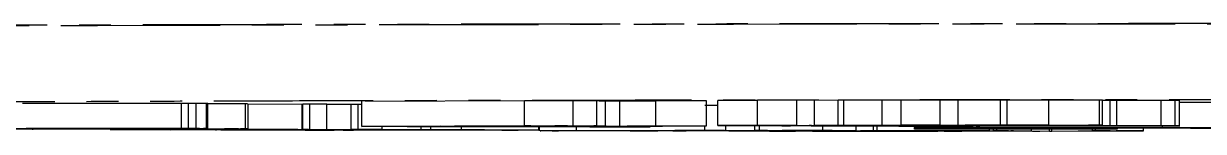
# Model space of a CAD drawing. Header units: millimetres. Extents: x 2371 to 4515, y 843 to 2359.
# Drawn here: x 3161.91 to 3208.97, y 960.72 to 965.02 of the extents above; entities that cross this region are included whole.
import ezdxf

# ---------------------------------------------------------------- set-up
doc = ezdxf.new("R2010")
doc.units = ezdxf.units.MM
doc.linetypes.add('PHANTOM', pattern=[12.7, 6.35, -1.27, 1.27, -1.27, 1.27, -1.27])

msp = doc.modelspace()

# ---------------------------------------------------------------- linework, layer by layer
at = {"color": 7, "linetype": 'PHANTOM', "lineweight": 25}
for p, q in [((3168.214, 961.84), (3160.913, 961.837)), ((3168.214, 960.84), (3168.214, 961.84)), ((3168.792, 961.842), (3168.485, 961.842)), ((3168.485, 960.842), (3168.485, 961.842)), ((3169.202, 961.837), (3168.792, 961.842)), ((3168.792, 960.842), (3168.792, 961.842)), ((3169.258, 961.835), (3169.202, 961.837)), ((3169.202, 960.837), (3169.202, 961.837)), ((3169.26, 960.835), (3169.26, 961.835)), ((3170.762, 960.824), (3170.762, 961.824)), ((3170.865, 960.822), (3170.865, 961.822)), ((3173.029, 961.804), (3170.865, 961.802)), ((3173.029, 960.804), (3173.029, 961.804)), ((3173.322, 961.807), (3173.045, 961.806)), ((3173.045, 960.806), (3173.045, 961.806)), ((3174.008, 961.804), (3173.322, 961.807)), ((3173.322, 961.807), (3173.322, 960.807)), ((3174.008, 960.804), (3174.008, 961.804)), ((3174.984, 961.796), (3174.008, 961.795)), ((3175.262, 961.799), (3174.984, 961.798)), ((3174.984, 960.798), (3174.984, 961.798)), ((3175.407, 961.798), (3175.262, 961.799)), ((3175.262, 960.799), (3175.262, 961.799)), ((3181.897, 961.943), (3175.407, 961.922)), ((3175.407, 960.922), (3175.407, 961.922)), ((3183.829, 961.947), (3181.897, 961.946)), ((3181.897, 960.946), (3181.897, 961.946)), ((3183.829, 960.947), (3183.829, 961.947)), ((3184.782, 961.942), (3183.829, 961.942)), ((3184.782, 960.942), (3184.782, 961.942)), ((3185.701, 961.932), (3185.128, 961.932)), ((3185.128, 960.932), (3185.128, 961.932)), ((3187.129, 961.936), (3185.701, 961.932)), ((3185.701, 960.932), (3185.701, 961.932)), ((3189.156, 961.941), (3187.129, 961.94)), ((3187.129, 960.94), (3187.129, 961.94)), ((3189.156, 960.941), (3189.156, 961.941)), ((3191.19, 961.959), (3189.61, 961.957)), ((3189.61, 960.957), (3189.61, 961.957)), ((3192.752, 961.966), (3191.19, 961.966)), ((3191.19, 960.966), (3191.19, 961.966)), ((3192.752, 960.966), (3192.752, 961.966)), ((3193.466, 961.962), (3192.752, 961.964)), ((3194.401, 961.963), (3193.466, 961.962)), ((3193.466, 960.962), (3193.466, 961.962)), ((3194.632, 961.965), (3194.401, 961.963)), ((3194.401, 960.963), (3194.401, 961.963)), ((3196.155, 961.965), (3194.632, 961.965)), ((3194.632, 960.965), (3194.632, 961.965)), ((3196.915, 961.967), (3196.155, 961.966)), ((3196.155, 960.966), (3196.155, 961.966)), ((3198.479, 961.974), (3196.915, 961.974)), ((3196.915, 960.974), (3196.915, 961.974)), ((3198.479, 960.974), (3198.479, 961.974)), ((3199.193, 961.97), (3198.479, 961.972)), ((3200.886, 961.972), (3199.193, 961.97)), ((3199.193, 960.97), (3199.193, 961.97)), ((3201.14, 961.975), (3200.886, 961.972)), ((3200.886, 960.972), (3200.886, 961.972)), ((3202.805, 961.974), (3201.14, 961.975)), ((3201.14, 960.975), (3201.14, 961.975)), ((3202.805, 960.974), (3202.805, 961.974)), ((3204.944, 961.968), (3204.831, 961.968)), ((3204.831, 960.968), (3204.831, 961.968)), ((3204.944, 960.968), (3204.944, 961.968)), ((3205.25, 961.958), (3204.944, 961.958)), ((3205.52, 961.961), (3205.25, 961.958)), ((3205.25, 960.958), (3205.25, 961.958)), ((3207.284, 961.96), (3205.52, 961.961)), ((3205.52, 960.961), (3205.52, 961.961)), ((3207.284, 960.96), (3207.284, 961.96)), ((3207.854, 960.951), (3207.854, 961.951)), ((3208.019, 960.95), (3208.019, 961.95)), ((3160.913, 960.837), (3168.214, 960.84)), ((3168.36, 960.838), (3161.059, 960.835)), ((3165.359, 960.83), (3165.359, 960.837)), ((3166.316, 960.794), (3165.37, 960.798)), ((3165.37, 960.798), (3165.647, 960.798)), ((3165.647, 960.798), (3165.836, 960.798)), ((3166.593, 960.795), (3166.316, 960.794)), ((3166.404, 960.795), (3166.593, 960.795)), ((3166.418, 960.797), (3173.029, 960.804)), ((3172.802, 960.803), (3166.56, 960.797)), ((3166.593, 960.795), (3166.593, 960.797)), ((3167.759, 960.788), (3172.85, 960.803)), ((3167.759, 960.788), (3167.759, 960.798)), ((3167.901, 960.788), (3167.759, 960.788)), ((3175.16, 960.796), (3167.901, 960.788)), ((3168.541, 960.841), (3168.485, 960.842)), ((3168.485, 960.842), (3168.792, 960.842)), ((3168.792, 960.842), (3169.202, 960.837)), ((3169.202, 960.837), (3169.184, 960.835)), ((3174.008, 960.804), (3169.56, 960.79)), ((3169.56, 960.79), (3169.608, 960.79)), ((3169.608, 960.79), (3175.017, 960.796)), ((3169.608, 960.79), (3169.608, 960.791)), ((3169.759, 960.79), (3169.759, 960.782)), ((3170.103, 960.78), (3169.797, 960.781)), ((3172.372, 960.792), (3172.372, 960.79)), ((3172.85, 960.803), (3172.802, 960.803)), ((3173.045, 960.806), (3173.322, 960.807)), ((3173.187, 960.806), (3173.045, 960.806)), ((3174.833, 960.766), (3173.147, 960.771)), ((3173.147, 960.771), (3173.39, 960.771)), ((3173.322, 960.807), (3174.008, 960.804)), ((3173.39, 960.771), (3173.683, 960.77)), ((3174.297, 960.77), (3179.961, 960.78)), ((3174.784, 960.767), (3175.075, 960.767)), ((3180.44, 960.778), (3174.817, 960.769)), ((3175.075, 960.767), (3174.833, 960.766)), ((3174.984, 960.798), (3175.262, 960.799)), ((3175.173, 960.797), (3174.984, 960.798)), ((3175.01, 960.781), (3175.01, 960.795)), ((3175.017, 960.796), (3175.017, 960.798)), ((3175.075, 960.767), (3175.075, 960.769)), ((3175.262, 960.799), (3176.208, 960.795)), ((3175.407, 960.922), (3182.149, 960.943)), ((3176.275, 960.923), (3175.407, 960.922)), ((3175.93, 960.794), (3175.742, 960.795)), ((3176.208, 960.795), (3175.93, 960.794)), ((3176.208, 960.795), (3176.208, 960.923)), ((3178.548, 960.931), (3177.048, 960.926)), ((3177.212, 960.922), (3177.212, 960.927)), ((3177.212, 960.922), (3177.215, 960.922)), ((3177.215, 960.922), (3177.215, 960.927)), ((3177.556, 960.782), (3179.385, 960.784)), ((3177.711, 960.782), (3177.556, 960.782)), ((3177.772, 960.79), (3177.772, 960.922)), ((3178.152, 960.788), (3178.152, 960.922)), ((3183.179, 960.924), (3178.548, 960.931)), ((3180.518, 960.937), (3179.1, 960.932)), ((3179.1, 960.932), (3183.731, 960.926)), ((3179.385, 960.784), (3179.385, 960.922)), ((3179.385, 960.784), (3182.463, 960.776)), ((3180.099, 960.917), (3181.245, 960.918)), ((3185.149, 960.93), (3180.518, 960.937)), ((3180.633, 960.924), (3180.633, 960.928)), ((3181.186, 960.773), (3180.984, 960.773)), ((3183.829, 960.947), (3181.07, 960.938)), ((3181.07, 960.938), (3184.728, 960.933)), ((3182.463, 960.776), (3181.186, 960.773)), ((3181.194, 960.922), (3181.194, 960.927)), ((3181.245, 960.918), (3181.245, 960.927)), ((3181.245, 960.918), (3183.179, 960.924)), ((3189.156, 960.941), (3181.586, 960.917)), ((3181.897, 960.946), (3183.829, 960.947)), ((3182.149, 960.943), (3181.897, 960.946)), ((3182.463, 960.776), (3182.463, 960.92)), ((3182.477, 960.92), (3182.477, 960.752)), ((3183.097, 960.942), (3183.097, 960.945)), ((3183.097, 960.942), (3184.782, 960.942)), ((3183.731, 960.932), (3183.731, 960.926)), ((3183.731, 960.926), (3185.149, 960.93)), ((3183.958, 960.925), (3183.958, 960.759)), ((3185.128, 960.932), (3185.701, 960.932)), ((3185.701, 960.932), (3187.396, 960.937)), ((3186.105, 960.743), (3186.286, 960.744)), ((3188.163, 960.74), (3186.105, 960.743)), ((3186.286, 960.744), (3186.585, 960.743)), ((3186.908, 960.902), (3186.677, 960.902)), ((3186.908, 960.902), (3186.908, 960.934)), ((3187.129, 960.94), (3189.156, 960.941)), ((3187.396, 960.937), (3187.129, 960.94)), ((3187.211, 960.743), (3191.486, 960.757)), ((3189.869, 960.748), (3187.897, 960.742)), ((3188.043, 960.741), (3188.043, 960.743)), ((3188.043, 960.741), (3188.344, 960.741)), ((3188.344, 960.741), (3188.163, 960.74)), ((3188.344, 960.741), (3188.344, 960.744)), ((3189.082, 960.763), (3189.082, 960.941)), ((3189.61, 960.957), (3192.705, 960.961)), ((3190.471, 960.956), (3189.61, 960.957)), ((3191.197, 960.746), (3189.869, 960.748)), ((3189.918, 960.759), (3189.918, 960.957)), ((3192.171, 960.756), (3190.048, 960.749)), ((3190.048, 960.749), (3191.12, 960.747)), ((3191.081, 960.758), (3191.081, 960.957)), ((3191.081, 960.758), (3191.26, 960.759)), ((3191.337, 960.758), (3191.081, 960.758)), ((3191.12, 960.747), (3191.12, 960.752)), ((3191.19, 960.966), (3192.752, 960.966)), ((3191.26, 960.759), (3191.26, 960.958)), ((3191.26, 960.759), (3193.789, 960.755)), ((3191.668, 960.735), (3191.668, 960.754)), ((3191.668, 960.735), (3191.817, 960.736)), ((3196.336, 960.73), (3191.668, 960.735)), ((3192.461, 960.96), (3191.76, 960.959)), ((3191.817, 960.736), (3191.817, 960.754)), ((3191.817, 960.736), (3192.092, 960.736)), ((3192.161, 960.947), (3192.161, 960.959)), ((3192.161, 960.947), (3192.502, 960.952)), ((3192.369, 960.947), (3192.161, 960.947)), ((3192.752, 960.966), (3192.605, 960.965)), ((3192.605, 960.965), (3193.466, 960.962)), ((3192.703, 960.736), (3196.255, 960.75)), ((3193.395, 960.755), (3192.795, 960.756)), ((3193.33, 960.942), (3205.25, 960.958)), ((3194.187, 960.942), (3193.33, 960.942)), ((3195.298, 960.742), (3193.435, 960.735)), ((3193.453, 960.958), (3193.443, 960.958)), ((3193.466, 960.962), (3194.401, 960.963)), ((3193.647, 960.734), (3193.647, 960.736)), ((3193.647, 960.734), (3194.837, 960.732)), ((3196.201, 960.965), (3193.689, 960.961)), ((3193.689, 960.961), (3194.1, 960.96)), ((3193.789, 960.755), (3193.789, 960.942)), ((3193.944, 960.749), (3194.387, 960.751)), ((3194.1, 960.96), (3194.1, 960.962)), ((3194.401, 960.963), (3194.632, 960.965)), ((3194.596, 960.949), (3202.368, 960.959)), ((3195.459, 960.948), (3194.596, 960.949)), ((3194.632, 960.965), (3196.201, 960.965)), ((3194.837, 960.732), (3194.837, 960.741)), ((3195.121, 960.75), (3195.121, 960.943)), ((3196.623, 960.741), (3195.298, 960.742)), ((3196.987, 960.749), (3195.448, 960.743)), ((3195.448, 960.743), (3196.773, 960.741)), ((3200.154, 960.95), (3195.479, 960.944)), ((3196.217, 960.953), (3195.526, 960.951)), ((3195.812, 960.751), (3195.812, 960.944)), ((3195.812, 960.751), (3195.962, 960.752)), ((3196.041, 960.751), (3195.812, 960.751)), ((3195.962, 960.752), (3195.962, 960.945)), ((3195.962, 960.752), (3200.447, 960.747)), ((3196.155, 960.966), (3198.433, 960.969)), ((3197.015, 960.965), (3196.155, 960.966)), ((3196.201, 960.965), (3196.201, 960.966)), ((3196.255, 960.75), (3196.319, 960.75)), ((3197.806, 960.733), (3196.336, 960.73)), ((3204.287, 960.961), (3196.751, 960.95)), ((3196.773, 960.741), (3196.773, 960.748)), ((3196.82, 960.934), (3196.82, 960.946)), ((3197.028, 960.934), (3196.82, 960.934)), ((3196.823, 960.737), (3196.924, 960.738)), ((3197.097, 960.737), (3196.823, 960.737)), ((3196.89, 960.96), (3196.89, 960.965)), ((3196.915, 960.974), (3198.479, 960.974)), ((3198.563, 960.743), (3197.097, 960.737)), ((3197.29, 960.729), (3197.29, 960.732)), ((3199.216, 960.727), (3197.29, 960.729)), ((3197.29, 960.729), (3197.407, 960.729)), ((3197.407, 960.729), (3197.407, 960.732)), ((3197.407, 960.729), (3197.792, 960.729)), ((3197.456, 960.947), (3197.456, 960.883)), ((3197.456, 960.881), (3197.456, 960.883)), ((3197.456, 960.883), (3207.345, 960.883)), ((3198.496, 960.881), (3197.456, 960.881)), ((3197.456, 960.822), (3197.456, 960.881)), ((3197.456, 960.819), (3197.456, 960.822)), ((3197.456, 960.822), (3198.496, 960.822)), ((3205.534, 960.819), (3197.456, 960.819)), ((3198.877, 960.748), (3197.596, 960.749)), ((3197.627, 960.734), (3197.627, 960.739)), ((3197.627, 960.734), (3197.806, 960.733)), ((3197.792, 960.729), (3197.792, 960.733)), ((3197.806, 960.733), (3197.806, 960.74)), ((3197.873, 960.955), (3197.873, 960.971)), ((3198.099, 960.955), (3197.873, 960.955)), ((3198.135, 960.946), (3198.135, 960.948)), ((3198.135, 960.946), (3199.787, 960.946)), ((3198.139, 960.742), (3198.139, 960.749)), ((3198.139, 960.742), (3198.289, 960.743)), ((3198.289, 960.743), (3198.289, 960.748)), ((3198.289, 960.743), (3198.563, 960.743)), ((3198.479, 960.974), (3198.297, 960.973)), ((3198.297, 960.973), (3199.193, 960.97)), ((3198.401, 960.964), (3198.305, 960.967)), ((3198.382, 960.73), (3201.164, 960.744)), ((3198.382, 960.73), (3198.382, 960.742)), ((3198.496, 960.822), (3198.496, 960.881)), ((3198.563, 960.743), (3198.563, 960.748)), ((3201.296, 960.743), (3198.671, 960.729)), ((3198.948, 960.728), (3198.948, 960.731)), ((3198.948, 960.728), (3199.333, 960.728)), ((3199.193, 960.97), (3200.886, 960.972)), ((3199.333, 960.728), (3199.216, 960.727)), ((3199.787, 960.946), (3199.278, 960.945)), ((3199.333, 960.728), (3199.333, 960.733)), ((3202.805, 960.974), (3199.473, 960.969)), ((3199.787, 960.946), (3199.787, 960.95)), ((3200.104, 960.743), (3199.825, 960.743)), ((3199.915, 960.941), (3199.915, 960.95)), ((3200.064, 960.94), (3199.915, 960.941)), ((3200.057, 960.825), (3200.057, 960.878)), ((3200.447, 960.747), (3200.104, 960.743)), ((3202.096, 960.944), (3200.154, 960.95)), ((3200.447, 960.747), (3200.447, 960.819)), ((3200.597, 960.746), (3200.597, 960.819)), ((3200.886, 960.746), (3200.597, 960.746)), ((3200.597, 960.746), (3200.715, 960.746)), ((3200.715, 960.819), (3200.715, 960.746)), ((3200.715, 960.746), (3202.111, 960.745)), ((3200.886, 960.972), (3201.14, 960.975)), ((3207.284, 960.96), (3200.973, 960.951)), ((3200.973, 960.951), (3202.954, 960.945)), ((3201.14, 960.975), (3202.805, 960.974)), ((3201.164, 960.744), (3201.208, 960.745)), ((3201.865, 960.961), (3201.215, 960.959)), ((3201.393, 960.743), (3201.296, 960.743)), ((3202.154, 960.725), (3201.393, 960.743)), ((3202.111, 960.745), (3202.111, 960.819)), ((3202.111, 960.745), (3202.836, 960.729)), ((3202.443, 960.724), (3202.154, 960.725)), ((3202.368, 960.959), (3202.622, 960.962)), ((3205.498, 960.741), (3202.443, 960.724)), ((3202.622, 960.962), (3204.287, 960.961)), ((3202.823, 960.952), (3202.823, 960.954)), ((3202.913, 960.951), (3202.823, 960.952)), ((3202.836, 960.729), (3202.836, 960.819)), ((3202.836, 960.729), (3202.932, 960.729)), ((3202.932, 960.729), (3202.932, 960.819)), ((3202.932, 960.729), (3205.209, 960.741)), ((3202.934, 960.853), (3202.934, 960.878)), ((3206.741, 960.853), (3202.934, 960.853)), ((3206.895, 960.851), (3202.934, 960.851)), ((3202.934, 960.851), (3202.934, 960.825)), ((3202.954, 960.945), (3202.954, 960.954)), ((3203.299, 960.943), (3203.299, 960.955)), ((3204.494, 960.881), (3206.395, 960.881)), ((3204.494, 960.822), (3204.494, 960.851)), ((3204.494, 960.822), (3205.534, 960.822)), ((3204.546, 960.742), (3204.546, 960.819)), ((3204.546, 960.742), (3204.664, 960.743)), ((3204.932, 960.742), (3204.546, 960.742)), ((3204.664, 960.743), (3204.664, 960.819)), ((3204.664, 960.743), (3206.59, 960.741)), ((3204.831, 960.968), (3204.944, 960.968)), ((3205.209, 960.741), (3205.254, 960.741)), ((3205.25, 960.958), (3205.52, 960.961)), ((3205.52, 960.961), (3207.284, 960.96)), ((3205.534, 960.822), (3205.534, 960.851)), ((3205.534, 960.822), (3205.534, 960.819)), ((3206.473, 960.741), (3206.087, 960.741)), ((3206.59, 960.741), (3206.473, 960.741)), ((3206.59, 960.741), (3206.59, 960.851)), ((3212.463, 960.819), (3206.895, 960.851)), ((3207.345, 960.883), (3207.345, 960.949))]:
    msp.add_line(p, q, dxfattribs=at)
at = {"color": 7, "linetype": 'PHANTOM', "lineweight": 25, "flags": 128}
msp.add_lwpolyline([(3296.749, 964.856), (3296.704, 964.861), (3296.348, 964.872), (3295.638, 964.883), (3294.577, 964.893), (3293.171, 964.904), (3291.426, 964.914), (3289.352, 964.924), (3286.958, 964.933), (3284.257, 964.942), (3281.262, 964.951), (3277.988, 964.959), (3274.451, 964.967), (3270.669, 964.974), (3266.66, 964.981), (3262.446, 964.987), (3258.046, 964.992), (3253.482, 964.996), (3248.778, 965), (3243.957, 965.004), (3239.043, 965.006), (3234.06, 965.008), (3229.033, 965.009), (3223.987, 965.009), (3218.947, 965.008), (3213.939, 965.007), (3208.987, 965.005), (3204.116, 965.002), (3199.351, 964.998), (3194.714, 964.994), (3190.23, 964.989), (3185.92, 964.984), (3181.806, 964.977), (3177.908, 964.971), (3174.246, 964.963), (3170.839, 964.955), (3167.702, 964.947), (3164.852, 964.938), (3162.303, 964.928), (3160.068, 964.919), (3158.157, 964.909), (3156.581, 964.899), (3155.346, 964.888), (3154.46, 964.877), (3153.927, 964.867), (3153.749, 964.856), (3153.749, 964.856)], dxfattribs=at)
at = {"color": 7, "linetype": 'PHANTOM', "lineweight": 25}
for points, knots in [([(3211.115, 965.022), (3208.619, 965.021), (3203.582, 965.019), (3196.205, 965.013), (3188.963, 965.006), (3181.984, 964.998), (3175.381, 964.987), (3169.287, 964.976), (3163.794, 964.963), (3158.983, 964.948), (3154.92, 964.934), (3151.651, 964.918), (3149.112, 964.902), (3148.05, 964.892), (3147.523, 964.886)], [0, 0, 0, 0, 0.079959, 0.161371, 0.244142, 0.328893, 0.414217, 0.5, 0.585778, 0.671102, 0.755858, 0.838624, 0.920039, 1, 1, 1, 1]), ([(3156.803, 961.859), (3156.851, 961.862), (3156.957, 961.87), (3157.827, 961.883), (3159.308, 961.897), (3161.483, 961.91), (3164.314, 961.923), (3167.828, 961.936), (3171.982, 961.948), (3176.725, 961.96), (3181.987, 961.97), (3187.678, 961.979), (3193.701, 961.986), (3199.924, 961.992), (3206.29, 961.997), (3212.642, 962), (3218.981, 962.002), (3225.248, 962.003), (3231.516, 962.002), (3237.854, 962), (3244.207, 961.997), (3250.573, 961.992), (3256.796, 961.986), (3262.819, 961.979), (3268.51, 961.97), (3273.772, 961.96), (3278.515, 961.948), (3282.669, 961.936), (3286.183, 961.923), (3289.014, 961.91), (3291.189, 961.897), (3292.67, 961.883), (3293.542, 961.87), (3293.648, 961.862), (3293.696, 961.858)], [0, 0, 0, 0, 0.023828, 0.053273, 0.084485, 0.115699, 0.147957, 0.180726, 0.213842, 0.247136, 0.28043, 0.313546, 0.346314, 0.378573, 0.409785, 0.440999, 0.470442, 0.499888, 0.529332, 0.558778, 0.58999, 0.621203, 0.653462, 0.68623, 0.719347, 0.752641, 0.785934, 0.819051, 0.851819, 0.884078, 0.915289, 0.946503, 0.975948, 1, 1, 1, 1]), ([(3168.542, 961.841), (3168.544, 961.841), (3168.548, 961.84), (3168.502, 961.84), (3168.411, 961.84), (3168.307, 961.84), (3168.234, 961.84), (3168.214, 961.84)], [0, 0, 0, 0, 0.132695, 0.344902, 0.557282, 0.875523, 1, 1, 1, 1]), ([(3170.762, 961.824), (3170.632, 961.824), (3170.388, 961.826), (3169.786, 961.827), (3169.387, 961.827), (3169.26, 961.827)], [0, 0, 0, 0, 0.440415, 0.822801, 1, 1, 1, 1]), ([(3170.845, 961.822), (3170.839, 961.823), (3170.833, 961.823), (3170.772, 961.824), (3170.762, 961.824)], [0, 0, 0, 0, 0.8307195, 1, 1, 1, 1]), ([(3185.128, 961.932), (3185.094, 961.933), (3185.032, 961.934), (3184.906, 961.936), (3184.821, 961.937), (3184.782, 961.938)], [0, 0, 0, 0, 0.408182, 0.725272, 1, 1, 1, 1]), ([(3189.61, 961.761), (3189.595, 961.761), (3189.499, 961.762), (3189.273, 961.762), (3189.082, 961.763)], [0, 0, 0, 0, 0.156668, 1, 1, 1, 1]), ([(3204.831, 961.968), (3204.162, 961.968), (3203.484, 961.967), (3202.814, 961.967), (3202.805, 961.967)], [0, 0, 0, 0, 0.986687, 1, 1, 1, 1]), ([(3207.854, 961.951), (3207.743, 961.951), (3207.584, 961.952), (3207.353, 961.952), (3207.284, 961.952)], [0, 0, 0, 0, 0.700719, 1, 1, 1, 1]), ([(3208.017, 961.95), (3208.005, 961.95), (3207.978, 961.95), (3207.898, 961.951), (3207.854, 961.951)], [0, 0, 0, 0, 0.457866, 1, 1, 1, 1]), ([(3209.315, 961.883), (3209.208, 961.883), (3208.788, 961.883), (3208.347, 961.883), (3208.019, 961.883)], [0, 0, 0, 0, 0.254888, 1, 1, 1, 1]), ([(3165.634, 960.828), (3164.967, 960.828), (3163.904, 960.827), (3162.511, 960.828), (3161.577, 960.829), (3160.865, 960.831), (3160.566, 960.833), (3160.464, 960.834), (3160.445, 960.834)], [0, 0, 0, 0, 0.298114, 0.474394, 0.620068, 0.765882, 0.956507, 1, 1, 1, 1]), ([(3160.751, 960.834), (3160.845, 960.833), (3161.025, 960.832), (3161.702, 960.831), (3162.717, 960.83), (3163.986, 960.83), (3164.921, 960.83), (3165.359, 960.83)], [0, 0, 0, 0, 0.1795953, 0.3437589, 0.4958271, 0.7636966, 1, 1, 1, 1]), ([(3161.937, 960.82), (3161.929, 960.82), (3161.888, 960.82), (3162.182, 960.822), (3162.865, 960.824), (3164.083, 960.826), (3165.081, 960.827), (3165.572, 960.827)], [0, 0, 0, 0, 0.036608, 0.183936, 0.408772, 0.708665, 1, 1, 1, 1]), ([(3167.235, 960.815), (3166.58, 960.815), (3165.466, 960.814), (3163.966, 960.814), (3162.978, 960.815), (3162.303, 960.817), (3162.101, 960.818), (3161.997, 960.818)], [0, 0, 0, 0, 0.333285, 0.566687, 0.735011, 0.863042, 1, 1, 1, 1]), ([(3162.298, 960.818), (3162.267, 960.819), (3162.207, 960.819), (3162.399, 960.821), (3162.858, 960.822), (3164.003, 960.824), (3165.106, 960.824), (3165.856, 960.825)], [0, 0, 0, 0, 0.098439, 0.192959, 0.327087, 0.54288, 1, 1, 1, 1]), ([(3166.952, 960.817), (3166.306, 960.817), (3165.315, 960.816), (3164.028, 960.816), (3163.247, 960.816), (3162.714, 960.817), (3162.419, 960.818), (3162.329, 960.818), (3162.298, 960.818)], [0, 0, 0, 0, 0.386905, 0.593845, 0.741486, 0.842547, 0.944349, 1, 1, 1, 1]), ([(3165.359, 960.83), (3166.019, 960.83), (3166.973, 960.831), (3168.059, 960.832), (3168.642, 960.833), (3168.807, 960.834), (3168.889, 960.835)], [0, 0, 0, 0, 0.452303, 0.653993, 0.826668, 1, 1, 1, 1]), ([(3165.572, 960.827), (3166.229, 960.827), (3167.348, 960.828), (3168.828, 960.828), (3169.799, 960.827), (3170.455, 960.825), (3170.656, 960.824), (3170.762, 960.824)], [0, 0, 0, 0, 0.335879, 0.572344, 0.731569, 0.859032, 1, 1, 1, 1]), ([(3169.175, 960.834), (3169.059, 960.833), (3168.826, 960.831), (3167.994, 960.83), (3166.882, 960.829), (3166.031, 960.828), (3165.634, 960.828)], [0, 0, 0, 0, 0.221306, 0.442951, 0.740483, 1, 1, 1, 1]), ([(3165.836, 960.798), (3165.878, 960.798), (3165.937, 960.797), (3166.063, 960.797), (3166.177, 960.797), (3166.3, 960.797), (3166.379, 960.797), (3166.418, 960.797)], [0, 0, 0, 0, 0.3460999, 0.4934666, 0.642693, 0.8205684, 1, 1, 1, 1]), ([(3165.856, 960.825), (3166.504, 960.825), (3167.499, 960.826), (3168.789, 960.826), (3169.553, 960.826), (3170.061, 960.825), (3170.311, 960.824), (3170.389, 960.824), (3170.411, 960.824)], [0, 0, 0, 0, 0.397346, 0.609831, 0.759517, 0.858592, 0.95839, 1, 1, 1, 1]), ([(3166.56, 960.797), (3166.514, 960.797), (3166.435, 960.796), (3166.358, 960.796), (3166.326, 960.796), (3166.338, 960.796), (3166.383, 960.795), (3166.404, 960.795)], [0, 0, 0, 0, 0.227355, 0.388209, 0.549679, 0.776891, 1, 1, 1, 1]), ([(3170.411, 960.824), (3170.447, 960.823), (3170.515, 960.823), (3170.412, 960.821), (3170.114, 960.82), (3169.147, 960.819), (3167.994, 960.818), (3167.08, 960.817), (3166.952, 960.817)], [0, 0, 0, 0, 0.099013, 0.188639, 0.277978, 0.435263, 0.920804, 1, 1, 1, 1]), ([(3170.762, 960.824), (3170.818, 960.823), (3170.93, 960.822), (3170.651, 960.82), (3169.89, 960.818), (3168.713, 960.816), (3167.692, 960.815), (3167.235, 960.815)], [0, 0, 0, 0, 0.14267, 0.2869, 0.459199, 0.757548, 1, 1, 1, 1]), ([(3168.214, 960.84), (3168.286, 960.84), (3168.39, 960.84), (3168.496, 960.84), (3168.548, 960.84), (3168.561, 960.841), (3168.548, 960.841), (3168.541, 960.841)], [0, 0, 0, 0, 0.30393, 0.439412, 0.57524, 0.766538, 1, 1, 1, 1]), ([(3168.896, 960.837), (3168.877, 960.837), (3168.84, 960.837), (3168.745, 960.838), (3168.626, 960.838), (3168.531, 960.838), (3168.44, 960.838), (3168.384, 960.838), (3168.36, 960.838)], [0, 0, 0, 0, 0.292195, 0.587448, 0.712259, 0.818051, 0.924072, 1, 1, 1, 1]), ([(3168.914, 960.836), (3168.924, 960.836), (3168.943, 960.836), (3168.911, 960.837), (3168.896, 960.837)], [0, 0, 0, 0, 0.508302, 1, 1, 1, 1]), ([(3169.791, 960.782), (3169.785, 960.782), (3169.761, 960.783), (3170.167, 960.786), (3171.04, 960.788), (3171.919, 960.789), (3172.372, 960.79)], [0, 0, 0, 0, 0.075612, 0.323708, 0.651392, 1, 1, 1, 1]), ([(3175.547, 960.78), (3174.964, 960.779), (3173.972, 960.778), (3172.488, 960.777), (3171.417, 960.777), (3170.608, 960.778), (3170.274, 960.779), (3170.103, 960.78)], [0, 0, 0, 0, 0.333528, 0.567546, 0.735799, 0.864912, 1, 1, 1, 1]), ([(3170.365, 960.78), (3170.289, 960.78), (3170.142, 960.781), (3170.166, 960.782), (3170.437, 960.784), (3171.309, 960.786), (3172.265, 960.787), (3172.91, 960.788)], [0, 0, 0, 0, 0.098651, 0.191047, 0.328598, 0.547094, 1, 1, 1, 1]), ([(3175.01, 960.781), (3174.44, 960.781), (3173.566, 960.779), (3172.359, 960.779), (3171.563, 960.778), (3170.966, 960.779), (3170.58, 960.779), (3170.421, 960.78), (3170.365, 960.78)], [0, 0, 0, 0, 0.386956, 0.593793, 0.740338, 0.842099, 0.944778, 1, 1, 1, 1]), ([(3172.372, 960.79), (3172.958, 960.791), (3173.958, 960.792), (3175.428, 960.793), (3176.474, 960.792), (3177.263, 960.792), (3177.597, 960.791), (3177.772, 960.79)], [0, 0, 0, 0, 0.336368, 0.574645, 0.731944, 0.859761, 1, 1, 1, 1]), ([(3172.91, 960.788), (3173.483, 960.789), (3174.359, 960.79), (3175.589, 960.791), (3176.378, 960.791), (3176.958, 960.791), (3177.292, 960.79), (3177.428, 960.79), (3177.466, 960.79)], [0, 0, 0, 0, 0.397528, 0.607391, 0.759995, 0.859904, 0.960457, 1, 1, 1, 1]), ([(3173.029, 960.804), (3173.079, 960.804), (3173.161, 960.805), (3173.243, 960.805), (3173.276, 960.805), (3173.267, 960.805), (3173.22, 960.806), (3173.187, 960.806)], [0, 0, 0, 0, 0.2393069, 0.3883408, 0.5382316, 0.6776492, 1, 1, 1, 1]), ([(3173.683, 960.77), (3173.74, 960.77), (3173.822, 960.77), (3173.973, 960.77), (3174.098, 960.77), (3174.208, 960.77), (3174.273, 960.77), (3174.297, 960.77)], [0, 0, 0, 0, 0.362826, 0.512382, 0.662913, 0.871019, 1, 1, 1, 1]), ([(3174.817, 960.769), (3174.771, 960.769), (3174.697, 960.768), (3174.655, 960.768), (3174.658, 960.768), (3174.659, 960.768)], [0, 0, 0, 0, 0.535075, 0.860931, 1, 1, 1, 1]), ([(3174.661, 960.768), (3174.676, 960.768), (3174.702, 960.768), (3174.76, 960.767), (3174.784, 960.767)], [0, 0, 0, 0, 0.575503, 1, 1, 1, 1]), ([(3177.466, 960.79), (3177.546, 960.789), (3177.7, 960.789), (3177.735, 960.788), (3177.589, 960.787), (3176.875, 960.784), (3175.907, 960.783), (3175.107, 960.782), (3175.01, 960.781)], [0, 0, 0, 0, 0.099186, 0.189605, 0.279846, 0.434014, 0.930829, 1, 1, 1, 1]), ([(3175.017, 960.796), (3175.067, 960.796), (3175.149, 960.796), (3175.232, 960.796), (3175.264, 960.797), (3175.255, 960.797), (3175.207, 960.797), (3175.173, 960.797)], [0, 0, 0, 0, 0.239079, 0.388006, 0.537788, 0.677074, 1, 1, 1, 1]), ([(3175.742, 960.795), (3175.708, 960.795), (3175.649, 960.795), (3175.52, 960.796), (3175.4, 960.796), (3175.277, 960.796), (3175.201, 960.796), (3175.16, 960.796)], [0, 0, 0, 0, 0.282446, 0.488833, 0.649378, 0.810868, 1, 1, 1, 1]), ([(3178.115, 960.787), (3178.013, 960.786), (3177.739, 960.784), (3176.81, 960.782), (3175.94, 960.78), (3175.547, 960.78)], [0, 0, 0, 0, 0.242788, 0.658331, 1, 1, 1, 1]), ([(3177.048, 960.926), (3176.957, 960.926), (3176.774, 960.925), (3176.5, 960.924), (3176.357, 960.923), (3176.275, 960.923)], [0, 0, 0, 0, 0.297154, 0.594531, 1, 1, 1, 1]), ([(3180.461, 960.921), (3180.165, 960.921), (3179.573, 960.922), (3178.48, 960.922), (3177.693, 960.922), (3177.212, 960.922)], [0, 0, 0, 0, 0.280043, 0.559301, 1, 1, 1, 1]), ([(3177.215, 960.922), (3177.525, 960.923), (3178.145, 960.923), (3179.002, 960.924), (3179.684, 960.924), (3180.201, 960.924), (3180.484, 960.924), (3180.616, 960.924), (3180.633, 960.924)], [0, 0, 0, 0, 0.2778733, 0.555831, 0.7571621, 0.8707407, 0.982618, 1, 1, 1, 1]), ([(3180.074, 960.781), (3179.936, 960.782), (3179.728, 960.782), (3179.372, 960.783), (3178.879, 960.783), (3178.331, 960.782), (3177.882, 960.782), (3177.711, 960.782)], [0, 0, 0, 0, 0.240793, 0.359777, 0.461711, 0.794413, 1, 1, 1, 1]), ([(3177.772, 960.79), (3177.918, 960.79), (3178.139, 960.789), (3178.117, 960.788), (3178.109, 960.788)], [0, 0, 0, 0, 0.659487, 1, 1, 1, 1]), ([(3179.961, 960.78), (3179.999, 960.78), (3180.101, 960.78), (3180.211, 960.78), (3180.276, 960.78), (3180.291, 960.78), (3180.294, 960.78), (3180.276, 960.781), (3180.2, 960.781), (3180.124, 960.781), (3180.074, 960.781)], [0, 0, 0, 0, 0.166709, 0.438609, 0.487323, 0.517206, 0.541802, 0.578816, 0.723084, 1, 1, 1, 1]), ([(3186.677, 960.902), (3186.421, 960.904), (3185.801, 960.907), (3183.542, 960.912), (3181.422, 960.915), (3180.099, 960.917)], [0, 0, 0, 0, 0.209452, 0.506883, 1, 1, 1, 1]), ([(3181.272, 960.778), (3181.244, 960.778), (3181.158, 960.778), (3181.04, 960.779), (3180.938, 960.779), (3180.883, 960.779), (3180.853, 960.779), (3180.778, 960.779), (3180.638, 960.779), (3180.515, 960.778), (3180.44, 960.778)], [0, 0, 0, 0, 0.124093, 0.372351, 0.496838, 0.517541, 0.538485, 0.574939, 0.740211, 1, 1, 1, 1]), ([(3181.27, 960.921), (3181.253, 960.921), (3181.217, 960.921), (3181.092, 960.921), (3180.912, 960.921), (3180.686, 960.921), (3180.536, 960.921), (3180.461, 960.921)], [0, 0, 0, 0, 0.087606, 0.17564, 0.445063, 0.721294, 1, 1, 1, 1]), ([(3180.633, 960.924), (3180.783, 960.923), (3181.037, 960.923), (3181.198, 960.922), (3181.27, 960.922), (3181.307, 960.921), (3181.281, 960.921), (3181.27, 960.921)], [0, 0, 0, 0, 0.4076992, 0.6900828, 0.8437541, 0.9341612, 1, 1, 1, 1]), ([(3180.984, 960.773), (3181.167, 960.774), (3181.426, 960.775), (3181.596, 960.776), (3181.645, 960.776)], [0, 0, 0, 0, 0.710757, 1, 1, 1, 1]), ([(3181.652, 960.776), (3181.655, 960.776), (3181.669, 960.777), (3181.548, 960.777), (3181.381, 960.778), (3181.272, 960.778)], [0, 0, 0, 0, 0.096311, 0.412079, 1, 1, 1, 1]), ([(3181.586, 960.917), (3182.137, 960.917), (3183.156, 960.915), (3184.525, 960.913), (3185.944, 960.909), (3186.633, 960.905), (3186.869, 960.903), (3186.908, 960.902)], [0, 0, 0, 0, 0.221372, 0.409276, 0.596404, 0.933221, 1, 1, 1, 1]), ([(3182.523, 960.752), (3182.518, 960.752), (3182.5, 960.754), (3183.004, 960.757), (3183.635, 960.758), (3183.958, 960.759)], [0, 0, 0, 0, 0.156561, 0.568308, 1, 1, 1, 1]), ([(3183.276, 960.748), (3183.081, 960.748), (3182.697, 960.749), (3182.575, 960.75), (3182.515, 960.751)], [0, 0, 0, 0, 0.508513, 1, 1, 1, 1]), ([(3183.474, 960.748), (3183.356, 960.749), (3183.125, 960.749), (3182.975, 960.75), (3183.024, 960.752), (3183.538, 960.755), (3184.246, 960.757), (3184.717, 960.758)], [0, 0, 0, 0, 0.099003, 0.19276, 0.335178, 0.557829, 1, 1, 1, 1]), ([(3184.728, 960.933), (3184.535, 960.934), (3184.23, 960.937), (3183.709, 960.939), (3183.302, 960.941), (3183.097, 960.942)], [0, 0, 0, 0, 0.46227, 0.729265, 1, 1, 1, 1]), ([(3188.435, 960.751), (3187.98, 960.75), (3187.211, 960.749), (3185.883, 960.747), (3184.829, 960.747), (3183.944, 960.747), (3183.502, 960.748), (3183.276, 960.748)], [0, 0, 0, 0, 0.335274, 0.565807, 0.736276, 0.864906, 1, 1, 1, 1]), ([(3187.676, 960.753), (3187.237, 960.752), (3186.565, 960.75), (3185.55, 960.748), (3184.81, 960.748), (3184.225, 960.748), (3183.788, 960.748), (3183.571, 960.748), (3183.474, 960.748)], [0, 0, 0, 0, 0.388784, 0.594507, 0.742724, 0.84452, 0.93111, 1, 1, 1, 1]), ([(3183.958, 960.759), (3184.416, 960.76), (3185.193, 960.762), (3186.511, 960.764), (3187.538, 960.764), (3188.401, 960.764), (3188.848, 960.763), (3189.082, 960.763)], [0, 0, 0, 0, 0.337884, 0.573603, 0.730566, 0.85906, 1, 1, 1, 1]), ([(3184.782, 960.942), (3184.726, 960.942), (3184.636, 960.941), (3184.688, 960.939), (3184.738, 960.938), (3184.764, 960.938)], [0, 0, 0, 0, 0.451045, 0.724772, 1, 1, 1, 1]), ([(3184.717, 960.758), (3185.16, 960.759), (3185.83, 960.761), (3186.881, 960.762), (3187.609, 960.763), (3188.205, 960.763), (3188.602, 960.763), (3188.792, 960.762), (3188.851, 960.762)], [0, 0, 0, 0, 0.39949, 0.604579, 0.758371, 0.856867, 0.955984, 1, 1, 1, 1]), ([(3184.764, 960.938), (3184.822, 960.937), (3184.926, 960.936), (3185.049, 960.934), (3185.102, 960.933), (3185.128, 960.932)], [0, 0, 0, 0, 0.39149, 0.695584, 1, 1, 1, 1]), ([(3186.585, 960.743), (3186.656, 960.743), (3186.756, 960.743), (3186.905, 960.743), (3187.013, 960.743), (3187.123, 960.743), (3187.18, 960.743), (3187.211, 960.743)], [0, 0, 0, 0, 0.3451215, 0.47825, 0.6125433, 0.7923859, 1, 1, 1, 1]), ([(3188.851, 960.762), (3188.973, 960.762), (3189.204, 960.761), (3189.38, 960.761), (3189.406, 960.759), (3189.058, 960.757), (3188.37, 960.755), (3187.769, 960.753), (3187.676, 960.753)], [0, 0, 0, 0, 0.099608, 0.189208, 0.278687, 0.431625, 0.91232, 1, 1, 1, 1]), ([(3187.897, 960.742), (3187.868, 960.742), (3187.82, 960.742), (3187.803, 960.742), (3187.842, 960.742), (3187.923, 960.741), (3188.007, 960.741), (3188.043, 960.741)], [0, 0, 0, 0, 0.2392653, 0.3980718, 0.5583573, 0.8110269, 1, 1, 1, 1]), ([(3189.861, 960.758), (3189.702, 960.756), (3189.408, 960.754), (3188.741, 960.752), (3188.435, 960.751)], [0, 0, 0, 0, 0.5415287, 1, 1, 1, 1]), ([(3189.082, 960.763), (3189.281, 960.762), (3189.682, 960.762), (3189.935, 960.76), (3189.894, 960.759), (3189.878, 960.759)], [0, 0, 0, 0, 0.3813, 0.766294, 1, 1, 1, 1]), ([(3191.76, 960.959), (3191.622, 960.958), (3191.345, 960.958), (3190.905, 960.957), (3190.629, 960.957), (3190.471, 960.956)], [0, 0, 0, 0, 0.297582, 0.595326, 1, 1, 1, 1]), ([(3191.12, 960.747), (3191.379, 960.747), (3191.82, 960.747), (3192.487, 960.746), (3193.035, 960.747), (3193.531, 960.748), (3193.796, 960.748), (3193.944, 960.749)], [0, 0, 0, 0, 0.2693348, 0.4566469, 0.5997024, 0.7783509, 1, 1, 1, 1]), ([(3192.705, 960.961), (3192.524, 960.961), (3192.188, 960.963), (3191.681, 960.964), (3191.354, 960.965), (3191.19, 960.966)], [0, 0, 0, 0, 0.369183, 0.684555, 1, 1, 1, 1]), ([(3194.704, 960.748), (3194.489, 960.747), (3194.127, 960.746), (3193.388, 960.745), (3192.664, 960.745), (3191.897, 960.746), (3191.433, 960.746), (3191.197, 960.746)], [0, 0, 0, 0, 0.253557, 0.424716, 0.595645, 0.794239, 1, 1, 1, 1]), ([(3191.486, 960.757), (3191.517, 960.757), (3191.566, 960.757), (3191.589, 960.757), (3191.568, 960.757), (3191.484, 960.758), (3191.394, 960.758), (3191.337, 960.758)], [0, 0, 0, 0, 0.242147, 0.388856, 0.536837, 0.710317, 1, 1, 1, 1]), ([(3192.092, 960.736), (3192.169, 960.735), (3192.279, 960.735), (3192.44, 960.735), (3192.549, 960.735), (3192.639, 960.736), (3192.682, 960.736), (3192.703, 960.736)], [0, 0, 0, 0, 0.350066, 0.499422, 0.650662, 0.830252, 1, 1, 1, 1]), ([(3192.795, 960.756), (3192.726, 960.756), (3192.618, 960.756), (3192.449, 960.756), (3192.325, 960.756), (3192.235, 960.756), (3192.191, 960.756), (3192.171, 960.756)], [0, 0, 0, 0, 0.336259, 0.518412, 0.701425, 0.865829, 1, 1, 1, 1]), ([(3193.342, 960.954), (3193.248, 960.953), (3193.058, 960.95), (3192.6, 960.948), (3192.369, 960.947)], [0, 0, 0, 0, 0.493905, 1, 1, 1, 1]), ([(3192.587, 960.955), (3192.589, 960.955), (3192.623, 960.957), (3192.54, 960.958), (3192.461, 960.96)], [0, 0, 0, 0, 0.05128, 1, 1, 1, 1]), ([(3193.435, 960.735), (3193.412, 960.735), (3193.372, 960.735), (3193.375, 960.734), (3193.417, 960.734), (3193.509, 960.734), (3193.595, 960.734), (3193.647, 960.734)], [0, 0, 0, 0, 0.233621, 0.399553, 0.564983, 0.740199, 1, 1, 1, 1]), ([(3194.423, 960.751), (3194.43, 960.751), (3194.458, 960.752), (3194.321, 960.753), (3193.962, 960.754), (3193.597, 960.754), (3193.395, 960.755)], [0, 0, 0, 0, 0.067979, 0.316164, 0.620975, 1, 1, 1, 1]), ([(3195.526, 960.951), (3195.36, 960.952), (3195.028, 960.953), (3194.329, 960.955), (3193.802, 960.957), (3193.453, 960.958)], [0, 0, 0, 0, 0.25307, 0.506097, 1, 1, 1, 1]), ([(3193.789, 960.755), (3194.11, 960.754), (3194.635, 960.754), (3195.064, 960.752), (3195.166, 960.75), (3195.009, 960.749), (3194.791, 960.748), (3194.704, 960.748)], [0, 0, 0, 0, 0.303232, 0.495993, 0.689194, 0.877678, 1, 1, 1, 1]), ([(3194.1, 960.96), (3194.409, 960.96), (3195.038, 960.96), (3195.833, 960.961), (3196.392, 960.96), (3196.704, 960.96), (3196.829, 960.96), (3196.89, 960.96)], [0, 0, 0, 0, 0.325958, 0.662347, 0.799326, 0.902609, 1, 1, 1, 1]), ([(3195.479, 960.944), (3195.341, 960.944), (3195.064, 960.943), (3194.621, 960.943), (3194.346, 960.942), (3194.187, 960.942)], [0, 0, 0, 0, 0.297206, 0.594593, 1, 1, 1, 1]), ([(3196.314, 960.958), (3196.09, 960.958), (3195.662, 960.959), (3194.955, 960.959), (3194.486, 960.959), (3194.249, 960.959)], [0, 0, 0, 0, 0.3506116, 0.6721745, 1, 1, 1, 1]), ([(3194.249, 960.959), (3194.43, 960.959), (3194.792, 960.958), (3195.443, 960.955), (3195.925, 960.954), (3196.217, 960.953)], [0, 0, 0, 0, 0.2824309, 0.5648657, 1, 1, 1, 1]), ([(3194.837, 960.732), (3195.121, 960.732), (3195.605, 960.732), (3196.406, 960.732), (3197.065, 960.733), (3197.446, 960.733), (3197.627, 960.734)], [0, 0, 0, 0, 0.2964627, 0.506276, 0.7663159, 1, 1, 1, 1]), ([(3196.751, 960.95), (3196.612, 960.95), (3196.335, 960.95), (3195.893, 960.949), (3195.618, 960.948), (3195.459, 960.948)], [0, 0, 0, 0, 0.297214, 0.594601, 1, 1, 1, 1]), ([(3196.322, 960.75), (3196.323, 960.75), (3196.325, 960.75), (3196.294, 960.751), (3196.201, 960.751), (3196.103, 960.751), (3196.041, 960.751)], [0, 0, 0, 0, 0.034336, 0.266425, 0.542953, 1, 1, 1, 1]), ([(3197.003, 960.957), (3196.983, 960.957), (3196.943, 960.957), (3196.848, 960.957), (3196.7, 960.957), (3196.513, 960.958), (3196.381, 960.958), (3196.314, 960.958)], [0, 0, 0, 0, 0.082107, 0.164925, 0.356677, 0.675002, 1, 1, 1, 1]), ([(3196.924, 960.738), (3197.025, 960.738), (3197.165, 960.739), (3197.145, 960.74), (3197.025, 960.74), (3196.832, 960.741), (3196.684, 960.741), (3196.623, 960.741)], [0, 0, 0, 0, 0.4002553, 0.5540467, 0.7092134, 0.880119, 1, 1, 1, 1]), ([(3196.773, 960.741), (3196.907, 960.741), (3197.114, 960.741), (3197.43, 960.741), (3197.687, 960.741), (3197.944, 960.742), (3198.068, 960.742), (3198.139, 960.742)], [0, 0, 0, 0, 0.265228, 0.413113, 0.562281, 0.751044, 1, 1, 1, 1]), ([(3196.82, 960.934), (3197.065, 960.936), (3197.536, 960.938), (3197.993, 960.942), (3198.088, 960.945), (3198.135, 960.946)], [0, 0, 0, 0, 0.35008, 0.672322, 1, 1, 1, 1]), ([(3196.89, 960.96), (3196.957, 960.959), (3197.066, 960.959), (3197.073, 960.958), (3197.05, 960.958), (3197.047, 960.957), (3197.015, 960.957), (3197.003, 960.957)], [0, 0, 0, 0, 0.414992, 0.667292, 0.851809, 0.943552, 1, 1, 1, 1]), ([(3198.433, 960.969), (3198.251, 960.969), (3197.913, 960.97), (3197.402, 960.972), (3197.077, 960.973), (3196.915, 960.974)], [0, 0, 0, 0, 0.369297, 0.684635, 1, 1, 1, 1]), ([(3197.596, 960.749), (3197.532, 960.749), (3197.426, 960.749), (3197.271, 960.749), (3197.155, 960.749), (3197.058, 960.749), (3197.013, 960.749), (3196.987, 960.749)], [0, 0, 0, 0, 0.2946797, 0.4891513, 0.6427246, 0.79668, 1, 1, 1, 1]), ([(3198.305, 960.967), (3198.166, 960.967), (3197.889, 960.967), (3197.448, 960.966), (3197.173, 960.966), (3197.015, 960.965)], [0, 0, 0, 0, 0.297538, 0.595282, 1, 1, 1, 1]), ([(3199.278, 960.945), (3199.056, 960.943), (3198.642, 960.941), (3197.907, 960.937), (3197.322, 960.935), (3197.028, 960.934)], [0, 0, 0, 0, 0.365437, 0.681548, 1, 1, 1, 1]), ([(3197.792, 960.729), (3197.883, 960.729), (3198.007, 960.729), (3198.175, 960.729), (3198.28, 960.729), (3198.344, 960.729), (3198.374, 960.73), (3198.382, 960.73)], [0, 0, 0, 0, 0.388994, 0.538184, 0.687796, 0.914813, 1, 1, 1, 1]), ([(3197.873, 960.955), (3198.03, 960.957), (3198.33, 960.96), (3198.387, 960.962), (3198.414, 960.964)], [0, 0, 0, 0, 0.523773, 1, 1, 1, 1]), ([(3199.255, 960.966), (3199.215, 960.965), (3199.142, 960.962), (3198.733, 960.958), (3198.312, 960.956), (3198.099, 960.955)], [0, 0, 0, 0, 0.386257, 0.690164, 1, 1, 1, 1]), ([(3200.057, 960.878), (3200.047, 960.878), (3200.032, 960.879), (3199.834, 960.88), (3199.573, 960.88), (3199.119, 960.881), (3198.751, 960.881), (3198.496, 960.881)], [0, 0, 0, 0, 0.250411, 0.398556, 0.54744, 0.686236, 1, 1, 1, 1]), ([(3198.496, 960.822), (3198.794, 960.822), (3199.211, 960.822), (3199.683, 960.822), (3199.927, 960.823), (3200.045, 960.824), (3200.053, 960.824), (3200.057, 960.825)], [0, 0, 0, 0, 0.364031, 0.510061, 0.655864, 0.843841, 1, 1, 1, 1]), ([(3198.671, 960.729), (3198.647, 960.729), (3198.619, 960.729), (3198.637, 960.729), (3198.64, 960.729)], [0, 0, 0, 0, 0.839131, 1, 1, 1, 1]), ([(3198.655, 960.729), (3198.672, 960.729), (3198.716, 960.728), (3198.822, 960.728), (3198.911, 960.728), (3198.948, 960.728)], [0, 0, 0, 0, 0.270574, 0.689224, 1, 1, 1, 1]), ([(3199.825, 960.743), (3199.818, 960.744), (3199.803, 960.745), (3199.581, 960.746), (3199.205, 960.747), (3198.959, 960.748), (3198.877, 960.748)], [0, 0, 0, 0, 0.333446, 0.670522, 0.890051, 1, 1, 1, 1]), ([(3201.215, 960.959), (3201.044, 960.96), (3200.704, 960.961), (3200.056, 960.963), (3199.567, 960.965), (3199.255, 960.966)], [0, 0, 0, 0, 0.2667737, 0.5335507, 1, 1, 1, 1]), ([(3199.473, 960.969), (3200.098, 960.969), (3201.35, 960.968), (3203.219, 960.967), (3204.353, 960.968), (3204.831, 960.968)], [0, 0, 0, 0, 0.365081, 0.731832, 1, 1, 1, 1]), ([(3204.364, 960.965), (3203.698, 960.965), (3202.554, 960.965), (3200.989, 960.966), (3200.145, 960.967), (3199.717, 960.968)], [0, 0, 0, 0, 0.407022, 0.699492, 1, 1, 1, 1]), ([(3199.717, 960.968), (3199.897, 960.967), (3200.255, 960.966), (3200.96, 960.964), (3201.507, 960.962), (3201.865, 960.961)], [0, 0, 0, 0, 0.257454, 0.514908, 1, 1, 1, 1]), ([(3199.915, 960.941), (3200.219, 960.941), (3200.766, 960.941), (3201.392, 960.942), (3201.761, 960.943), (3201.935, 960.943), (3202.05, 960.943), (3202.126, 960.943), (3202.158, 960.943), (3202.163, 960.943), (3202.131, 960.944), (3202.103, 960.944), (3202.096, 960.944)], [0, 0, 0, 0, 0.35041, 0.630866, 0.725925, 0.790521, 0.841305, 0.86957, 0.898179, 0.941209, 0.984756, 1, 1, 1, 1]), ([(3202.638, 960.94), (3202.431, 960.94), (3202.011, 960.941), (3201.104, 960.941), (3200.467, 960.94), (3200.064, 960.94)], [0, 0, 0, 0, 0.263652, 0.534652, 1, 1, 1, 1]), ([(3201.204, 960.745), (3201.203, 960.745), (3201.201, 960.745), (3201.161, 960.745), (3201.059, 960.745), (3200.958, 960.745), (3200.886, 960.746)], [0, 0, 0, 0, 0.094648, 0.307424, 0.510271, 1, 1, 1, 1]), ([(3202.954, 960.945), (3203.068, 960.944), (3203.249, 960.944), (3203.328, 960.943), (3203.16, 960.941), (3202.858, 960.94), (3202.638, 960.94)], [0, 0, 0, 0, 0.268227, 0.423788, 0.580622, 1, 1, 1, 1]), ([(3202.823, 960.952), (3203.484, 960.952), (3204.482, 960.952), (3205.814, 960.953), (3206.711, 960.952), (3207.383, 960.952), (3207.716, 960.951), (3207.835, 960.951), (3207.854, 960.951)], [0, 0, 0, 0, 0.381103, 0.574669, 0.765651, 0.888057, 0.981539, 1, 1, 1, 1]), ([(3207.379, 960.949), (3206.747, 960.95), (3205.709, 960.951), (3204.201, 960.951), (3203.343, 960.951), (3202.913, 960.951)], [0, 0, 0, 0, 0.437716, 0.717507, 1, 1, 1, 1]), ([(3202.934, 960.878), (3202.943, 960.878), (3202.961, 960.879), (3203.155, 960.879), (3203.48, 960.88), (3203.942, 960.881), (3204.307, 960.881), (3204.494, 960.881)], [0, 0, 0, 0, 0.212555, 0.375218, 0.538546, 0.763737, 1, 1, 1, 1]), ([(3202.934, 960.825), (3202.944, 960.824), (3202.963, 960.824), (3203.169, 960.823), (3203.516, 960.822), (3203.981, 960.822), (3204.338, 960.822), (3204.494, 960.822)], [0, 0, 0, 0, 0.21541, 0.378382, 0.541893, 0.800389, 1, 1, 1, 1]), ([(3204.944, 960.968), (3204.786, 960.967), (3204.52, 960.967), (3204.349, 960.966), (3204.359, 960.965), (3204.364, 960.965)], [0, 0, 0, 0, 0.4310373, 0.7260596, 1, 1, 1, 1]), ([(3205.249, 960.741), (3205.248, 960.741), (3205.247, 960.741), (3205.206, 960.742), (3205.104, 960.742), (3205.003, 960.742), (3204.932, 960.742)], [0, 0, 0, 0, 0.094648, 0.307424, 0.510271, 1, 1, 1, 1]), ([(3206.087, 960.741), (3206.021, 960.741), (3205.91, 960.741), (3205.756, 960.741), (3205.646, 960.741), (3205.556, 960.741), (3205.519, 960.741), (3205.498, 960.741)], [0, 0, 0, 0, 0.292493, 0.488495, 0.642099, 0.795375, 1, 1, 1, 1]), ([(3206.395, 960.881), (3207.064, 960.881), (3208.409, 960.88), (3210.218, 960.879), (3211.538, 960.877), (3212.461, 960.873), (3212.768, 960.87), (3212.791, 960.868), (3212.797, 960.867)], [0, 0, 0, 0, 0.196061, 0.394111, 0.547436, 0.700125, 0.928087, 1, 1, 1, 1]), ([(3212.797, 960.867), (3212.766, 960.866), (3212.705, 960.863), (3212.022, 960.859), (3210.675, 960.856), (3208.99, 960.854), (3207.642, 960.853), (3206.864, 960.853), (3206.741, 960.853)], [0, 0, 0, 0, 0.200351, 0.402646, 0.59747, 0.766762, 0.96323, 1, 1, 1, 1]), ([(3207.345, 960.883), (3208.013, 960.883), (3209.248, 960.883), (3211.016, 960.882), (3212.679, 960.881), (3214.198, 960.878), (3215.343, 960.874), (3215.651, 960.871), (3215.67, 960.868), (3215.673, 960.868)], [0, 0, 0, 0, 0.160365, 0.296332, 0.431737, 0.589347, 0.747826, 0.949128, 1, 1, 1, 1]), ([(3207.955, 960.949), (3207.921, 960.949), (3207.831, 960.949), (3207.685, 960.949), (3207.528, 960.949), (3207.429, 960.949), (3207.379, 960.949)], [0, 0, 0, 0, 0.17027, 0.46426, 0.731509, 1, 1, 1, 1]), ([(3207.854, 960.951), (3207.906, 960.951), (3208.011, 960.95), (3208.049, 960.95), (3208.02, 960.949), (3207.977, 960.949), (3207.955, 960.949)], [0, 0, 0, 0, 0.391814, 0.807915, 0.901195, 1, 1, 1, 1])]:
    msp.add_open_spline(points, degree=3, knots=knots, dxfattribs=at)

doc.saveas('drawing.dxf')
